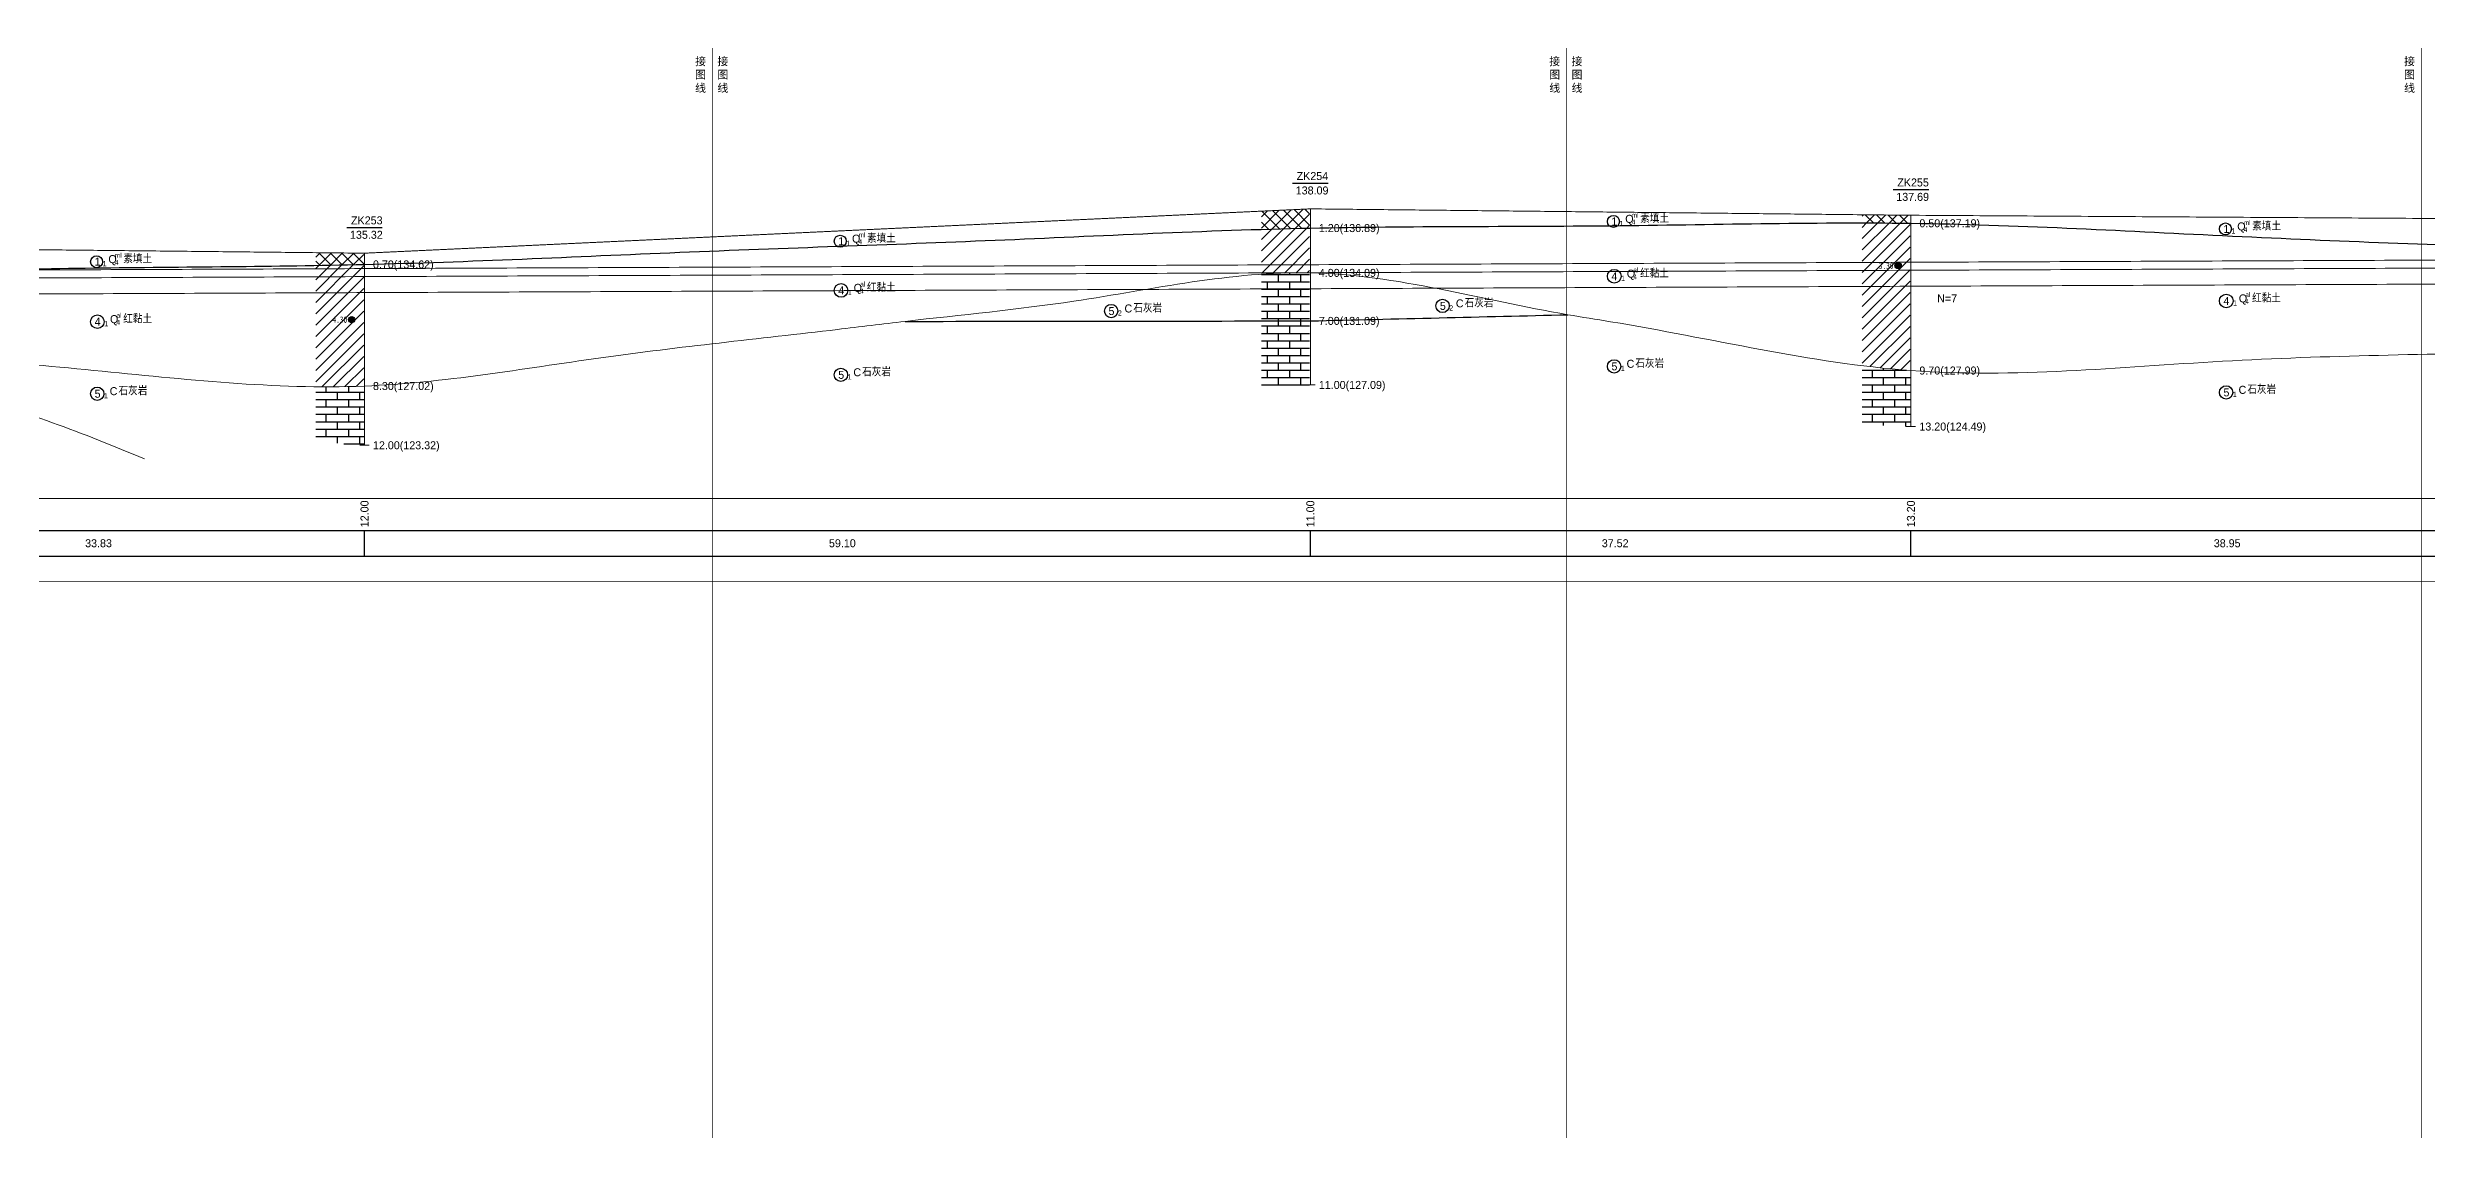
# Model space of a CAD drawing. Header units: inches. Extents: x -205 to 12199, y -11610 to -150.
# Drawn here: x 3882 to 4625, y -11604 to -11264 of the extents above; entities that cross this region are included whole.
import ezdxf

# ---------------------------------------------------------------- set-up
doc = ezdxf.new("R2010")
doc.units = ezdxf.units.IN
doc.header["$MEASUREMENT"] = 0
for name, pattern in [('ACAD_ISO03W100', [30, 12, -18]), ('ACAD_ISO05W100', [34, 24, -3, 0.5, -3, 0.5, -3]), ('ACAD_ISO12W100', [21, 12, -3, 0, -3, 0, -3])]:
    doc.linetypes.add(name, pattern=pattern)
for name, color, linetype in [('GiCAD_PouMian', 7, 'Continuous'), ('GICAD_QUYANG', 7, 'Continuous'), ('地质-地层符号', 3, 'Continuous'), ('地质-地层线', 7, 'Continuous'), ('地质-地面线', 7, 'Continuous'), ('地质-填充花纹', 4, 'Continuous'), ('地质-文字', 7, 'Continuous'), ('地质-标注栏', 7, 'Continuous'), ('地质-标贯', 7, 'Continuous'), ('地质-钻孔', 7, 'Continuous'), ('管底', 7, 'Continuous'), ('红线', 1, 'ACAD_ISO05W100')]:
    doc.layers.add(name, color=color, linetype=linetype)
doc.styles.add('LZ_PMT_LINE', font='', dxfattribs={"height": 2})
doc.styles.get("Standard").update_dxf_attribs({"font": ''})
doc.styles.add('地层编号', font='Comfont.shx', dxfattribs={"width": 0.7, "height": 2.5, "bigfont": 'Hztxt12a.shx'})
doc.styles.add('层底标注', font='Comfont.shx', dxfattribs={"width": 0.7, "height": 2.5, "bigfont": 'Hztxt12a.shx'})
doc.styles.add('岩土名称', font='Comfont.shx', dxfattribs={"width": 0.7, "height": 2.5, "bigfont": 'Hztxt12a.shx'})
doc.styles.add('时代', font='Comfont.shx', dxfattribs={"width": 0.7, "height": 2.5, "bigfont": 'Hztxt12a.shx'})
doc.styles.add('标注栏数据', font='Comfont.shx', dxfattribs={"width": 0.7, "height": 2.5, "bigfont": 'Hztxt12a.shx'})
doc.styles.add('标贯动探', font='Comfont.shx', dxfattribs={"width": 0.7, "height": 2.5, "bigfont": 'Hztxt12a.shx'})
doc.styles.add('钻孔标注', font='Comfont.shx', dxfattribs={"width": 0.7, "height": 2.5, "bigfont": 'Hztxt12a.shx'})
doc.styles.get('LZ_PMT_LINE').set_extended_font_data('SimSun')
doc.styles.get('Standard').set_extended_font_data('SimSun')
doc.linetypes.add('bzhjcx', pattern='A,0.001,[2,XX1.shx,S=1,R=0,X=1,Y=0],-2', length=2.001)
doc.linetypes.add('swx', pattern='A,7,-1.5,["●",LZ_PMT_LINE,S=0.05,R=0,X=0,Y=0],-1.5', length=10)
pattern_1 = [(45, (0, 0), (-1.76776695, 1.76776695), [])]
pattern_2 = [(0, (0, 0), (0, 2.3), []), (90, (0, 0), (-3.5, 2.3), [2.3, -2.3])]
pattern_3 = [(45, (0, 0), (-1.76776695, 1.76776695), []), (135, (0, 0), (-1.76776695, -1.76776695), [])]

# ---------------------------------------------------------------- blocks, each defined once
blk = doc.blocks.new('gkqy_yuan.dwg不标')
at = {"layer": 'GiCAD_PouMian'}
h = blk.add_hatch(color=7, dxfattribs=at)
edge = h.paths.add_edge_path()
edge.add_arc((0, 0), 1, 0, 360)
at = {"layer": 'GICAD_QUYANG', "color": 7}
blk.add_circle((0, 0), 1, dxfattribs=at)

msp = doc.modelspace()

# ---------------------------------------------------------------- hatches: boundary and pattern name
at = {"layer": '地质-填充花纹', "linetype": 'Continuous'}
h = msp.add_hatch(dxfattribs=at)
h.set_pattern_fill('GKSTT', scale=0.5, style=0, pattern_type=2)
h.set_pattern_definition(pattern_3)
h.paths.add_polyline_path([(4276.1839, -11319.9201), (4267.86535, -11320.11944), (4262.86727, -11320.25805), (4261.1839, -11320.30899), (4261.1839, -11314.62889), (4276.1839, -11313.92582)])
h = msp.add_hatch(dxfattribs=at)
h.set_pattern_fill('GKSTT', scale=0.5, style=0, pattern_type=2)
h.set_pattern_definition(pattern_3)
h.paths.add_polyline_path([(4463.79483, -11315.91141), (4463.79483, -11318.41158), (4455.23372, -11318.32608), (4450.23378, -11318.30309), (4448.79483, -11318.30148), (4448.79483, -11315.75151)])
h = msp.add_hatch(dxfattribs=at)
h.set_pattern_fill('GKNXT', scale=0.5, style=0, pattern_type=2)
h.set_pattern_definition(pattern_1)
h.paths.add_polyline_path([(4276.1839, -11333.91663), (4266.92775, -11334.01014), (4261.9347, -11334.27078), (4261.1839, -11334.32874), (4261.1839, -11320.30899), (4262.86727, -11320.25805), (4267.86535, -11320.11944), (4276.1839, -11319.9201)])
h = msp.add_hatch(dxfattribs=at)
h.set_pattern_fill('GKNXT', scale=0.5, style=0, pattern_type=2)
h.set_pattern_definition(pattern_1)
h.paths.add_polyline_path([(4450.23378, -11318.30309), (4455.23372, -11318.32608), (4463.79483, -11318.41158), (4463.79483, -11364.39343), (4458.97626, -11363.99545), (4454.00107, -11363.49848), (4449.03419, -11362.92433), (4448.79483, -11362.89324), (4448.79483, -11318.30148)])
h = msp.add_hatch(dxfattribs=at)
h.set_pattern_fill('GKSTT', scale=0.5, style=0, pattern_type=2)
h.set_pattern_definition(pattern_3)
h.paths.add_polyline_path([(3980.69527, -11327.76139), (3980.69527, -11331.26948), (3971.3666, -11331.47197), (3966.36745, -11331.56405), (3965.69527, -11331.57512), (3965.69527, -11327.60177)])
h = msp.add_hatch(dxfattribs=at)
h.set_pattern_fill('GKNXT', scale=0.5, style=0, pattern_type=2)
h.set_pattern_definition(pattern_1)
h.paths.add_polyline_path([(3980.69527, -11369.26974), (3971.16013, -11369.48687), (3966.16019, -11369.47799), (3965.69527, -11369.47023), (3965.69527, -11331.57512), (3966.36745, -11331.56405), (3971.3666, -11331.47197), (3980.69527, -11331.26948)])
h = msp.add_hatch(dxfattribs=at)
h.set_pattern_fill('GKSHY', scale=0.5, style=0, pattern_type=2)
h.set_pattern_definition(pattern_2)
h.paths.add_polyline_path([(4276.1839, -11348.9144), (4268.11487, -11348.92396), (4263.11487, -11348.92988), (4261.1839, -11348.93217), (4261.1839, -11334.32874), (4261.9347, -11334.27078), (4266.92775, -11334.01014), (4276.1839, -11333.91663)])
h = msp.add_hatch(dxfattribs=at)
h.set_pattern_fill('GKSHY', scale=0.5, style=0, pattern_type=2)
h.set_pattern_definition(pattern_2)
h.paths.add_polyline_path([(4276.1839, -11368.91383), (4271.15842, -11368.90839), (4270.78339, -11368.91411), (4261.1839, -11368.91411), (4261.1839, -11348.93217), (4263.11487, -11348.92988), (4268.11487, -11348.92396), (4276.1839, -11348.9144)])
h = msp.add_hatch(dxfattribs=at)
h.set_pattern_fill('GKSHY', scale=0.5, style=0, pattern_type=2)
h.set_pattern_definition(pattern_2)
h.paths.add_polyline_path([(3980.69527, -11387.74699), (3975.6509, -11387.40268), (3970.36037, -11386.91034), (3965.69527, -11386.38177), (3965.69527, -11369.47023), (3966.16019, -11369.47799), (3971.16013, -11369.48687), (3980.69527, -11369.26974)])
h = msp.add_hatch(dxfattribs=at)
h.set_pattern_fill('GKSHY', scale=0.5, style=0, pattern_type=2)
h.set_pattern_definition(pattern_2)
h.paths.add_polyline_path([(4449.03419, -11362.92433), (4454.00107, -11363.49848), (4458.97626, -11363.99545), (4463.79483, -11364.39343), (4463.79483, -11381.90636), (4458.82881, -11381.75306), (4453.61419, -11381.52891), (4448.79483, -11381.27078), (4448.79483, -11362.89324)])

# ---------------------------------------------------------------- linework, layer by layer
at = {"layer": '地质-地层符号', "color": 7, "linetype": 'Continuous'}
for centre, major_axis in [((4371.11436, -11317.83909), (0, 1.875)), ((4129.56459, -11324.01954), (0, 1.875)), ((4562.30336, -11320.18909), (0, 1.875)), ((3897.24718, -11330.41409), (0, 1.875)), ((4371.36436, -11334.96409), (0, 2.125)), ((4129.81459, -11339.39454), (0, 2.125)), ((3897.49718, -11349.16409), (0, 2.125)), ((4214.19824, -11345.83127), (0, 2.08333)), ((4317.71957, -11344.23533), (0, 2.08333)), ((4562.55336, -11342.68909), (0, 2.125)), ((4371.3227, -11363.10798), (0, 2.08333)), ((3897.45551, -11371.66408), (0, 2.08333)), ((4129.77292, -11365.76408), (0, 2.08333)), ((4562.51169, -11371.24541), (0, 2.08333))]:
    msp.add_ellipse(centre, major_axis=major_axis, ratio=1, dxfattribs=at)
at = {"layer": '地质-地层线', "color": 7, "lineweight": 25}
msp.add_spline([(2595.13311, -11326.88079), (2641.56693, -11329.74745), (2688.00074, -11332.61412), (2807.33985, -11326.36409), (2926.67896, -11320.11406), (3006.37095, -11324.16407), (3086.06294, -11328.21409), (3163.81452, -11328.7641), (3241.5661, -11329.3141), (3346.44371, -11328.9641), (3451.32133, -11328.6141), (3556.19895, -11328.2641), (3683.99901, -11330.86411), (3811.79908, -11333.46412), (3896.37218, -11332.36409), (3980.94527, -11331.26405), (4079.44148, -11327.48074), (4177.93769, -11323.69742), (4276.4339, -11319.91411), (4370.23936, -11319.16409), (4464.04483, -11318.41407), (4561.42836, -11322.26409), (4658.81188, -11326.1141), (4772.33121, -11328.7141), (4885.85053, -11331.3141), (4999.36986, -11333.91411), (5097.83977, -11330.0391), (5196.30967, -11326.16409)], degree=3, dxfattribs=at)
at = {"layer": '地质-地层线', "color": 7, "linetype": 'bzhjcx', "lineweight": 0}
msp.add_spline([(1106.15112, -11342.71405), (1142.36705, -11346.48905), (1178.58297, -11350.26405), (1273.33769, -11352.81408), (1368.0924, -11355.3641), (1442.62576, -11357.63076), (1517.15912, -11359.89741), (1591.69249, -11362.16406), (1689.29214, -11349.48906), (1786.8918, -11336.81407), (1875.79402, -11335.96406), (1964.69624, -11335.11406), (2053.59846, -11334.26405), (2160.70242, -11334.28908), (2267.80638, -11334.31411), (2373.42749, -11332.51412), (2479.0486, -11330.71412), (2583.52467, -11334.16412), (2688.00074, -11337.61412), (2767.56014, -11333.44743), (2847.11955, -11329.28074), (2926.67896, -11325.11406), (3006.37095, -11333.16408), (3032.93495, -11335.84741), (3086.06294, -11341.21409), (3163.81452, -11349.5141), (3241.5661, -11357.8141), (3320.22431, -11360.8016), (3398.88252, -11363.7891), (3477.54074, -11366.7766), (3556.19895, -11369.7641), (3641.39899, -11366.33077), (3724.66268, -11362.97548), (3726.59904, -11362.89745), (3811.79908, -11359.46412), (3896.37218, -11364.36409), (3980.94527, -11369.26405), (4054.81743, -11360.42656), (4128.68958, -11351.58908), (4149.79591, -11349.06408), (4202.56174, -11342.75159), (4276.4339, -11333.91411), (4356.83858, -11346.98552), (4370.23936, -11349.16409), (4464.04483, -11364.41407), (4561.42836, -11361.51409), (4658.81188, -11358.6141), (4743.95138, -11355.8141), (4829.09087, -11353.0141), (4914.23037, -11350.21411), (4999.36986, -11347.41411), (5097.83977, -11351.7891), (5196.30967, -11356.16409), (5253.95892, -11349.21409), (5311.60817, -11342.26408), (5419.55451, -11340.71409), (5527.50085, -11339.16409), (5621.70536, -11345.18908), (5715.90987, -11351.21408)], degree=3, dxfattribs=at)
at = {"layer": '地质-地层线', "color": 7}
for points in [[(4276.4339, -11348.91411), (4316.63624, -11347.94981), (4356.83858, -11346.98552)], [(4149.79591, -11349.06408), (4213.11491, -11348.98909), (4276.4339, -11348.91411)]]:
    msp.add_spline(points, degree=3, dxfattribs=at)
at = {"layer": '地质-地层线', "color": 7, "lineweight": 0}
msp.add_spline([(3811.79908, -11366.96412), (3854.08513, -11372.16404), (3912.20366, -11391.98106)], degree=3, dxfattribs=at)
at = {"layer": '地质-地面线', "color": 7, "linetype": 'Continuous', "const_width": 0.3}
msp.add_lwpolyline([(3811.79908, -11325.96412), (3980.94527, -11327.76405), (4276.4339, -11313.91411), (4464.04483, -11315.91407), (4658.81188, -11317.1141), (4999.36986, -11328.91411), (5196.30967, -11323.66409), (5311.60817, -11323.26408), (5527.50085, -11323.66409), (5715.90987, -11320.21408), (5961.63192, -11307.2641), (6228.48199, -11318.86406), (6429.36404, -11316.16409)], dxfattribs=at)
at = {"layer": '地质-标注栏', "color": 7, "linetype": 'Continuous', "const_width": 0.3}
for points in [[(419.52411, -11404.36426), (12199.09231, -11404.36426)], [(419.52411, -11430.36426), (12199.09231, -11430.36426)]]:
    msp.add_lwpolyline(points, dxfattribs=at)
at = {"layer": '地质-标注栏', "color": 7, "linetype": 'Continuous'}
for points in [[(419.52411, -11414.36426), (12199.09231, -11414.36426)], [(3980.94527, -11422.36426), (3980.94527, -11414.36426)], [(3980.94527, -11422.36426), (3980.94527, -11414.36426)], [(4276.4339, -11422.36426), (4276.4339, -11414.36426)], [(4276.4339, -11422.36426), (4276.4339, -11414.36426)], [(4464.04483, -11422.36426), (4464.04483, -11414.36426)], [(4464.04483, -11422.36426), (4464.04483, -11414.36426)], [(419.52411, -11422.36426), (12199.09231, -11422.36426)]]:
    msp.add_lwpolyline(points, dxfattribs=at)
at = {"layer": '地质-钻孔', "color": 7, "linetype": 'Continuous'}
for p, q in [((4270.8623, -11305.91406), (4282.00537, -11305.91406)), ((4458.47363, -11307.91406), (4469.61621, -11307.91406)), ((3975.41553, -11319.76367), (3986.4751, -11319.76367))]:
    msp.add_line(p, q, dxfattribs=at)
at = {"layer": '地质-钻孔', "color": 7, "const_width": 0.3, "flags": 128}
for points in [[(4276.4339, -11313.91411), (4276.4339, -11368.91411)], [(4464.04483, -11315.91407), (4464.04483, -11381.91407)], [(3980.94527, -11327.76405), (3980.94527, -11387.76405)]]:
    msp.add_lwpolyline(points, dxfattribs=at)
at = {"layer": '地质-钻孔', "color": 7, "linetype": 'Continuous', "const_width": 0.3, "flags": 128}
for points in [[(4274.9339, -11368.91411), (4277.9339, -11368.91411)], [(4462.54483, -11381.91407), (4465.54483, -11381.91407)], [(3979.44527, -11387.76405), (3982.44527, -11387.76405)]]:
    msp.add_lwpolyline(points, dxfattribs=at)
at = {"layer": '管底', "linetype": 'swx', "const_width": 0.3}
for points in [[(775.59398, -11354.36011), (2694.48381, -11337.85709), (5006.99863, -11328.36543), (6821.76814, -11320.36449), (7998.16518, -11315.36394), (9188.61073, -11309.77644), (12189.45177, -11283.91182)], [(775.61548, -11356.86002), (2694.49969, -11340.35705), (5007.0089, -11330.86541), (6821.77916, -11322.86447), (7998.17581, -11317.86392), (9188.62737, -11312.27639), (12189.47332, -11286.41173)]]:
    msp.add_lwpolyline(points, dxfattribs=at)
at = {"layer": '管底', "linetype": 'ACAD_ISO12W100', "const_width": 0.3}
msp.add_lwpolyline([(459.512, -11362.87056), (2694.53145, -11345.35696), (5007.02942, -11335.86537), (6821.8012, -11327.86442), (7998.19706, -11322.86387), (9188.66065, -11317.27629), (12189.51642, -11291.41155)], dxfattribs=at)
at = {"layer": '红线', "linetype": 'ACAD_ISO03W100', "ltscale": 0.4, "const_width": 0.2}
for points in [[(4089.68288, -11263.63427), (4089.68288, -11604.1861)], [(4356.52145, -11263.63427), (4356.52145, -11604.1861)], [(4623.57314, -11263.63427), (4623.57314, -11604.1861)]]:
    msp.add_lwpolyline(points, dxfattribs=at)

# ---------------------------------------------------------------- block references
at = {"layer": '管底', "color": 7, "linetype": 'Continuous'}
for p in [(4460.04483, -11331.66407), (3976.94527, -11348.51405)]:
    msp.add_blockref('gkqy_yuan.dwg不标', p, dxfattribs=at)

# ---------------------------------------------------------------- texts
at = {"layer": '地质-地层符号', "color": 7, "linetype": 'Continuous'}
for s, height, style, p in [('1', 2.5, '地层编号', (4370.48936, -11319.08909)), ('1', 1.625, '地层编号', (4372.98936, -11319.28909)), ('Q', 2.5, '时代', (4374.80186, -11318.28909)), ('素填土', 2.5, '岩土名称', (4379.46853, -11318.28909)), ('Q', 2.5, '时代', (4565.99086, -11320.63909)), ('素填土', 2.5, '岩土名称', (4570.65752, -11320.63909)), ('1', 2.5, '地层编号', (4128.93959, -11325.26954)), ('1', 1.625, '地层编号', (4131.43959, -11325.46954)), ('Q', 2.5, '时代', (4133.25209, -11324.46954)), ('素填土', 2.5, '岩土名称', (4137.91876, -11324.46954)), ('1', 2.5, '地层编号', (4561.67836, -11321.43909)), ('1', 1.625, '地层编号', (4564.17836, -11321.63909)), ('1', 2.5, '地层编号', (3896.62218, -11331.66409)), ('1', 1.625, '地层编号', (3899.12218, -11331.86409)), ('Q', 2.5, '时代', (3900.93468, -11330.86409)), ('素填土', 2.5, '岩土名称', (3905.60134, -11330.86409)), ('Q', 2.5, '时代', (4375.30186, -11335.41409)), ('红黏土', 2.5, '岩土名称', (4379.42686, -11335.41409)), ('4', 2.5, '地层编号', (4128.93959, -11340.64454)), ('1', 1.625, '地层编号', (4131.93959, -11340.84454)), ('Q', 2.5, '时代', (4133.75209, -11339.84454)), ('红黏土', 2.5, '岩土名称', (4137.87709, -11339.84454)), ('4', 2.5, '地层编号', (4370.48936, -11336.21409)), ('1', 1.625, '地层编号', (4373.48936, -11336.41409)), ('红黏土', 2.5, '岩土名称', (4570.61586, -11343.13909)), ('4', 2.5, '地层编号', (3896.62218, -11350.41409)), ('Q', 2.5, '时代', (3901.43468, -11349.61409)), ('红黏土', 2.5, '岩土名称', (3905.55968, -11349.61409)), ('5', 2.5, '地层编号', (4213.3649, -11347.08127)), ('2', 1.625, '地层编号', (4216.28157, -11347.28127)), ('C', 2.5, '时代', (4218.3649, -11346.28127)), ('石灰岩', 2.5, '岩土名称', (4221.1149, -11346.28127)), ('5', 2.5, '地层编号', (4316.88624, -11345.48533)), ('2', 1.625, '地层编号', (4319.80291, -11345.68533)), ('C', 2.5, '时代', (4321.88624, -11344.68533)), ('石灰岩', 2.5, '岩土名称', (4324.63624, -11344.68533)), ('4', 2.5, '地层编号', (4561.67836, -11343.93909)), ('1', 1.625, '地层编号', (4564.67836, -11344.13909)), ('Q', 2.5, '时代', (4566.49086, -11343.13909)), ('1', 1.625, '地层编号', (3899.62218, -11350.61409)), ('5', 2.5, '地层编号', (4370.48936, -11364.35798)), ('C', 2.5, '时代', (4375.21853, -11363.55798)), ('石灰岩', 2.5, '岩土名称', (4377.96853, -11363.55798)), ('C', 2.5, '时代', (3901.35134, -11372.11408)), ('石灰岩', 2.5, '岩土名称', (3904.10134, -11372.11408)), ('5', 2.5, '地层编号', (4128.93959, -11367.01408)), ('1', 1.625, '地层编号', (4131.85626, -11367.21408)), ('C', 2.5, '时代', (4133.66876, -11366.21408)), ('石灰岩', 2.5, '岩土名称', (4136.41876, -11366.21408)), ('1', 1.625, '地层编号', (4373.40603, -11364.55798)), ('5', 2.5, '地层编号', (4561.67836, -11372.49541)), ('C', 2.5, '时代', (4566.40752, -11371.69541)), ('石灰岩', 2.5, '岩土名称', (4569.15752, -11371.69541)), ('5', 2.5, '地层编号', (3896.62218, -11372.91408)), ('1', 1.625, '地层编号', (3899.53884, -11373.11408)), ('1', 1.625, '地层编号', (4564.59502, -11372.69541))]:
    msp.add_text(s, height=height, dxfattribs=dict(at, style=style)).set_placement(p)
at = {"layer": '地质-地层符号', "color": 7, "linetype": 'Continuous', "style": '时代', "width": 0.8}
for s, p in [('4', (4376.8352, -11318.78909)), ('ml', (4376.8352, -11316.62242)), ('ml', (4568.02419, -11318.97242)), ('4', (4135.28542, -11324.96954)), ('ml', (4135.28542, -11322.80288)), ('4', (4568.02419, -11321.13909)), ('4', (3902.96801, -11331.36409)), ('ml', (3902.96801, -11329.19742)), ('al', (4377.3352, -11333.74742)), ('4', (4135.78542, -11340.34454)), ('al', (4135.78542, -11338.17788)), ('4', (4377.3352, -11335.91409)), ('al', (4568.52419, -11341.47242)), ('al', (3903.46801, -11347.94742)), ('4', (4568.52419, -11343.63909)), ('4', (3903.46801, -11350.11409))]:
    msp.add_text(s, height=1.5, dxfattribs=at).set_placement(p)
at = {"layer": '地质-文字', "color": 7, "linetype": 'Continuous', "style": '层底标注'}
for s, p in [('0.50(137.19)', (4466.69483, -11319.66407)), ('1.20(136.89)', (4279.0839, -11321.16411)), ('0.70(134.62)', (3983.59527, -11332.51405)), ('4.00(134.09)', (4279.0839, -11335.16411)), ('7.00(131.09)', (4279.0839, -11350.16411)), ('8.30(127.02)', (3983.59527, -11370.51405)), ('11.00(127.09)', (4279.0839, -11370.16411)), ('9.70(127.99)', (4466.69483, -11365.66407)), ('13.20(124.49)', (4466.69483, -11383.16407)), ('12.00(123.32)', (3983.59527, -11389.01405))]:
    msp.add_text(s, height=2.5, dxfattribs=at).set_placement(p)
at = {"layer": '地质-标注栏', "color": 7, "linetype": 'Continuous', "style": '标注栏数据'}
for s, p in [('12.00', (3982.19527, -11413.36426)), ('11.00', (4277.6839, -11413.36426)), ('13.20', (4465.29483, -11413.36426))]:
    msp.add_text(s, height=2.5, rotation=90.0000025, dxfattribs=at).set_placement(p)
for s, p in [('33.83', (3893.66801, -11419.61426)), ('59.10', (4126.04375, -11419.61426)), ('37.52', (4367.47686, -11419.61426)), ('38.95', (4558.66586, -11419.61426))]:
    msp.add_text(s, height=2.5, dxfattribs=at).set_placement(p)
at = {"layer": '地质-标贯', "color": 7, "linetype": 'Continuous', "style": '标贯动探'}
msp.add_text('N=7', height=2.5, dxfattribs=at).set_placement((4472.24483, -11343.16407))
at = {"layer": '地质-钻孔', "color": 7, "linetype": 'Continuous', "style": '钻孔标注'}
for s, p in [('ZK254', (4272.14223, -11304.91411)), ('138.09', (4271.86247, -11309.41411)), ('137.69', (4459.4734, -11311.41407)), ('ZK255', (4459.79483, -11306.91407)), ('ZK253', (3976.73694, -11318.76405)), ('135.32', (3976.41551, -11323.26405))]:
    msp.add_text(s, height=2.5, dxfattribs=at).set_placement(p)
at = {"layer": '管底', "color": 7, "linetype": 'Continuous', "width": 0.7}
for s, p in [('3.30', (4454.04036, -11332.66407)), ('4.30', (3970.9408, -11349.51405))]:
    msp.add_text(s, height=2, dxfattribs=at).set_placement(p)
at = {"layer": '红线', "char_height": 2.5, "attachment_point": 1}
for insert in [(4084.22249, -11266.57801), (4091.18781, -11266.57801), (4351.06107, -11266.57801), (4358.02639, -11266.57801), (4618.11275, -11266.57801)]:
    msp.add_mtext_dynamic_manual_height_columns('接图线', width=3.594619, gutter_width=12.5, heights=[0], dxfattribs=dict(at, insert=insert))

doc.saveas('drawing.dxf')
